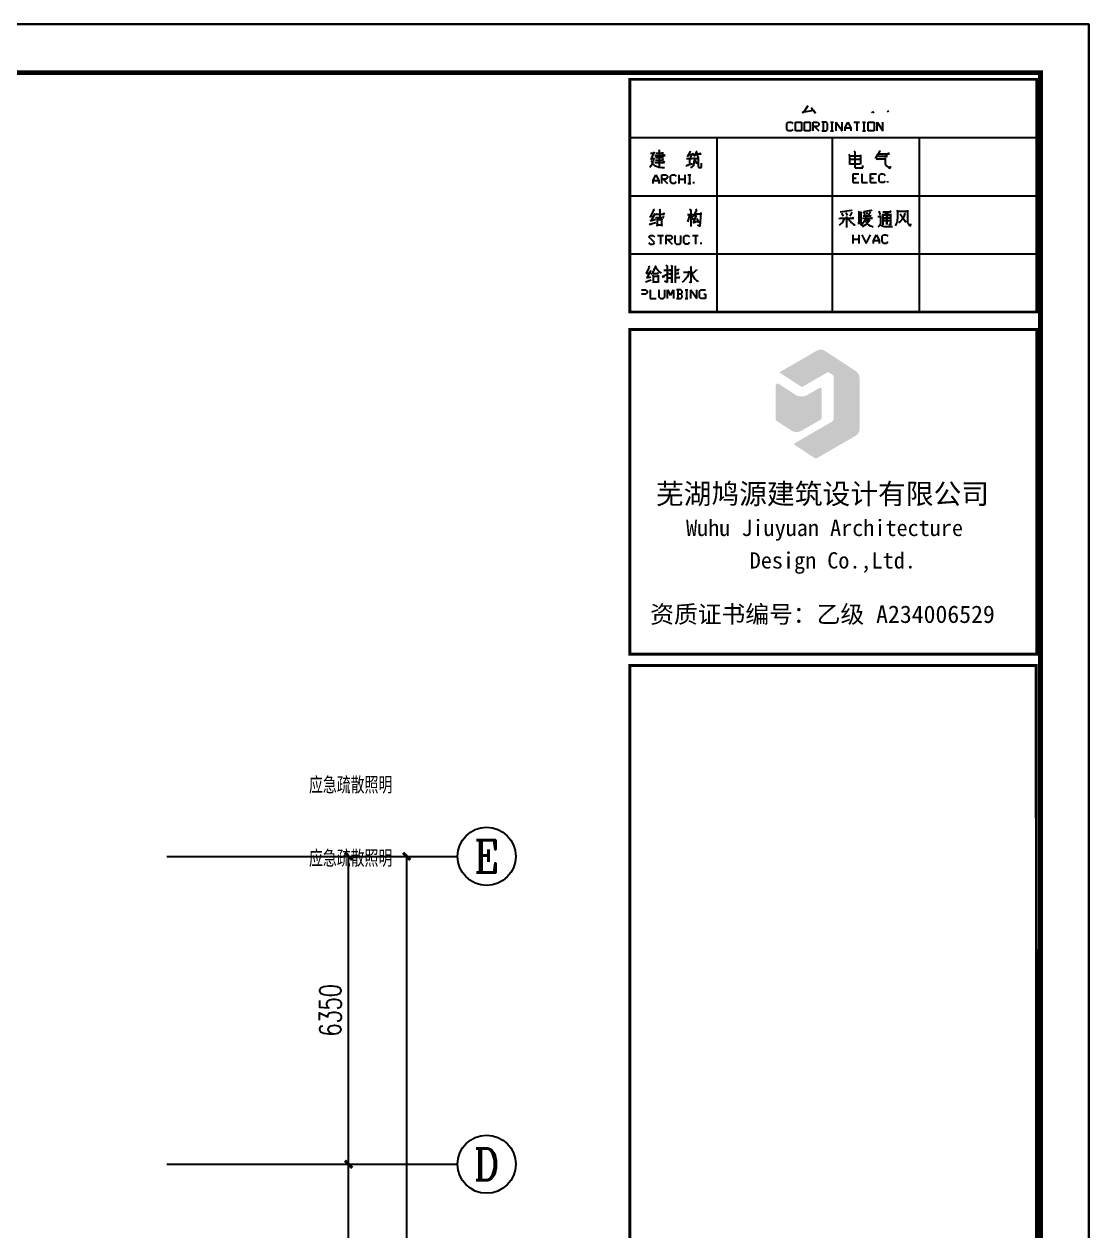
# Model space of a CAD drawing. Extents: x 12152 to 491505, y 111028 to 412681.
# Drawn here: x 214552 to 236526, y 206269 to 231162 of the extents above; entities that cross this region are included whole.
import ezdxf
from ezdxf.enums import TextEntityAlignment as Align

# ---------------------------------------------------------------- set-up
doc = ezdxf.new("R2010")
doc.units = 0
doc.header["$LTSCALE"] = 1000
doc.header["$MEASUREMENT"] = 0
doc.linetypes.add('DASHEDX2', pattern=[38.099999999999994, 25.4, -12.7])
for name, color, linetype in [('AXIS', 3, 'Continuous'), ('AXIS_TEXT', 7, 'Continuous'), ('M', 7, 'Continuous'), ('PUB_TITLE', 4, 'Continuous')]:
    doc.layers.add(name, color=color, linetype=linetype)
doc.layers.add('yichutu', color=7, linetype='Continuous', true_color=0xffffff, plot=False)
doc.styles.add('-宋体', font='', dxfattribs={"width": 0.75})
doc.styles.add('_TCH_AXIS', font='COMPLEX', dxfattribs={"bigfont": 'GBCBIG'})
doc.styles.add('_TCH_DIM_T3', font='SIMPLEX', dxfattribs={"width": 0.7058823529411765, "bigfont": 'GBCBIG'})
doc.styles.add('COMPLEX', font='COMPLEX')
doc.styles.add('STYLE4', font='', dxfattribs={"width": 0.8})
doc.styles.add('图签2', font='', dxfattribs={"height": 1000})
doc.styles.get('-宋体').set_extended_font_data('SimSun')
doc.styles.get('STYLE4').set_extended_font_data('SimSun')
doc.styles.get('图签2').set_extended_font_data('SimSun')
doc.dimstyles.new('_TCH_ARCH&&150', dxfattribs={"dimtxt": 446.25, "dimasz": 150, "dimexe": 375, "dimexo": 450, "dimgap": 150, "dimtad": 1, "dimdec": 0, "dimzin": 0, "dimdsep": 46, "dimtxsty": '_TCH_DIM_T3', "dimblk": 'ARCHTICK', "dimcen": 0.09, "dimclrt": 7, "dimazin": 2, "dimtfac": 1, "dimtdec": 0, "dimtix": 1, "dimtmove": 2, "dimatfit": 3, "dimfxl": 1, "dimtolj": 1, "dimtzin": 0, "dimarcsym": 0})

# ---------------------------------------------------------------- blocks, each defined once
blk = doc.blocks.new('_ArchTick')
at = {"color": 0, "linetype": 'ByBlock', "const_width": 0.4}
blk.add_lwpolyline([(-0.5, -0.5), (0.5, 0.5)], dxfattribs=at)
blk = doc.blocks.new('*D63')
at = {"layer": 'AXIS', "color": 0, "lineweight": -2, "transparency": 16777216}
for p, q in [((217947.1224512538, 207644.1504250779), (221622.1224512538, 207644.1504250779)), ((221247.1224512538, 201294.1504250779), (221247.1224512538, 207644.1504250779)), ((217947.1224512538, 201294.1504250779), (221622.1224512538, 201294.1504250779))]:
    blk.add_line(p, q, dxfattribs=at)
at = {"layer": 'Defpoints', "color": 0, "transparency": 16777216}
for p in [(217497.1224512538, 207644.1504250779), (221247.1224512538, 207644.1504250779), (217497.1224512538, 201294.1504250779)]:
    blk.add_point(p, dxfattribs=at)
at = {"layer": 'AXIS', "color": 0, "lineweight": -2, "transparency": 16777216, "xscale": 150, "yscale": 150, "zscale": 150}
for p, rotation in [((221247.1224512538, 207644.1504250779), 90), ((221247.1224512538, 201294.1504250779), 270)]:
    blk.add_blockref('_ArchTick', p, dxfattribs=dict(at, rotation=rotation))
at = {"layer": 'AXIS', "color": 7, "transparency": 16777216, "insert": (220873.9974512538, 204469.150425078), "char_height": 446.25, "attachment_point": 5, "rotation": 90, "style": '_TCH_DIM_T3'}
blk.add_mtext('\\A1;6350', dxfattribs=at)
blk = doc.blocks.new('*D64')
at = {"layer": 'AXIS', "color": 0, "lineweight": -2, "transparency": 16777216}
for p, q in [((217947.1224512538, 213994.1504250779), (221622.1224512538, 213994.1504250779)), ((221247.1224512538, 207644.1504250779), (221247.1224512538, 213994.1504250779)), ((217947.1224512538, 207644.1504250779), (221622.1224512538, 207644.1504250779))]:
    blk.add_line(p, q, dxfattribs=at)
at = {"layer": 'Defpoints', "color": 0, "transparency": 16777216}
for p in [(217497.1224512538, 213994.1504250779), (221247.1224512538, 213994.1504250779), (217497.1224512538, 207644.1504250779)]:
    blk.add_point(p, dxfattribs=at)
at = {"layer": 'AXIS', "color": 0, "lineweight": -2, "transparency": 16777216, "xscale": 150, "yscale": 150, "zscale": 150}
for p, rotation in [((221247.1224512538, 213994.1504250779), 90), ((221247.1224512538, 207644.1504250779), 270)]:
    blk.add_blockref('_ArchTick', p, dxfattribs=dict(at, rotation=rotation))
at = {"layer": 'AXIS', "color": 7, "transparency": 16777216, "insert": (220873.9974512538, 210819.150425078), "char_height": 446.25, "attachment_point": 5, "rotation": 90, "style": '_TCH_DIM_T3'}
blk.add_mtext('\\A1;6350', dxfattribs=at)
blk = doc.blocks.new('*D65')
at = {"layer": 'AXIS', "color": 0, "lineweight": -2, "transparency": 16777216}
for p, q in [((217947.1224512538, 213994.1504250779), (222822.1224512538, 213994.1504250779)), ((222447.1224512538, 188594.1504250779), (222447.1224512538, 213994.1504250779)), ((217947.1224512538, 188594.1504250779), (222822.1224512538, 188594.1504250779))]:
    blk.add_line(p, q, dxfattribs=at)
at = {"layer": 'Defpoints', "color": 0, "transparency": 16777216}
for p in [(217497.1224512538, 213994.1504250779), (222447.1224512538, 213994.1504250779), (217497.1224512538, 188594.1504250779)]:
    blk.add_point(p, dxfattribs=at)
at = {"layer": 'AXIS', "color": 0, "lineweight": -2, "transparency": 16777216, "xscale": 150, "yscale": 150, "zscale": 150}
for p, rotation in [((222447.1224512538, 213994.1504250779), 90), ((222447.1224512538, 188594.1504250779), 270)]:
    blk.add_blockref('_ArchTick', p, dxfattribs=dict(at, rotation=rotation))
at = {"layer": 'AXIS', "color": 7, "transparency": 16777216, "insert": (222073.9974512538, 201294.150425078), "char_height": 446.25, "attachment_point": 5, "rotation": 90, "style": '_TCH_DIM_T3'}
blk.add_mtext('\\A1;25400', dxfattribs=at)
blk = doc.blocks.new('_AXISO')
blk.add_circle((0, 0), 0.5)
at = {"layer": 'AXIS_TEXT', "style": 'COMPLEX', "width": 1.041666666666667}
blk.add_attdef('A', text='', height=0.56, dxfattribs=at).set_placement((-0.25, -0.28), (0.25, -0.28), align=Align.FIT)
blk = doc.blocks.new('yct-1051-594-105100-59400-100-1002.0')
at = {"layer": 'yichutu', "color": 7, "true_color": 0xffffff}
blk.add_lwpolyline([(0, 0), (0, 59400), (105100, 59400), (105100, 0)], close=True, dxfattribs=at)

msp = doc.modelspace()

# ---------------------------------------------------------------- hatches: boundary and pattern name
at = {"layer": 'PUB_TITLE'}
h = msp.add_hatch(color=256, dxfattribs=at)
edge = h.paths.add_edge_path()
edge.add_ellipse((231629.8154428145, 223865.7490558875), major_axis=(-115.3423428695285, 115.3423428695284), ratio=0.9999999999999654, start_angle=225.0000000001424, end_angle=281.7428642561471)
edge.add_line((231719.2693132826, 224002.1518313866), (231081.4593418401, 224420.431959753))
edge.add_ellipse((230992.005471372, 224284.0291842545), major_axis=(-115.3423428693103, 115.3423428693102), ratio=0.9999999999999976, start_angle=-78.25713574382821, end_angle=-14.99999997287442)
edge.add_line((230910.4461185253, 224425.2941270608), (230137.7979407847, 223979.2054941427))
edge.add_line((230137.7979407847, 223979.2054941423), (230602.9302174604, 223674.1685754589))
edge.add_line((230602.9302174604, 223674.1685754593), (231124.4704570931, 223975.2799728748))
edge.add_ellipse((231144.8602953049, 223939.9637371734), major_axis=(28.83558571713035, 28.83558571713032), ratio=0.9999999999999747, start_angle=371.7428642561522, end_angle=435.0000000271238, ccw=False)
edge.add_line((231167.2237629219, 223974.0644310479), (231244.1344147156, 223923.625901165))
edge.add_ellipse((231221.7709470997, 223889.5252072902), major_axis=(28.835585717803, 28.83558571780298), ratio=0.9999999999997465, start_angle=314.99999999992565, end_angle=371.74286425592777, ccw=False)
edge.add_line((231262.550623523, 223889.5252072896), (231262.550623523, 223031.5032249545))
edge.add_ellipse((231180.9912706763, 223031.5032249553), major_axis=(-57.67117143471686, 57.67117143471678), ratio=0.9999999999999459, start_angle=165.0000000265585, end_angle=224.999999999599, ccw=False)
edge.add_line((231221.7709470997, 222960.8707535515), (230460.1966667042, 222521.175638239))
edge.add_ellipse((230472.4305696274, 222499.9858968185), major_axis=(-17.30135143025859, 17.30135143025857), ratio=0.9999999999999009, start_angle=-14.99999997343389, end_angle=101.742864255415)
edge.add_line((230459.0124890596, 222479.5254804937), (230878.3225605174, 222204.5390764442))
edge.add_ellipse((230891.7406410852, 222224.9994927685), major_axis=(17.30135143029016, 17.30135143029016), ratio=0.9999999999999938, start_angle=191.7428642543983, end_angle=255.000000025383)
edge.add_line((230903.9745440118, 222203.8097513473), (231711.374795659, 222669.962503469))
edge.add_ellipse((231629.8154428145, 222811.2274462758), major_axis=(115.3423428696866, 115.3423428696865), ratio=0.9999999999999477, start_angle=255.0000000270828, end_angle=315.0000000001423)
edge.add_line((231792.9341485069, 222811.2274462763), (231792.9341485069, 223865.749055888))
h = msp.add_hatch(color=256, dxfattribs=at)
edge = h.paths.add_edge_path()
edge.add_ellipse((230095.8129761392, 223009.3565945072), major_axis=(23.7729073648138, 23.77290736481379), ratio=0.9999999999998969, start_angle=135.0000000030776, end_angle=191.742864259058)
edge.add_line((230077.3758738321, 222981.242976684), (230383.7717912626, 222780.3064447817))
edge.add_ellipse((230494.3944051198, 222948.9881517191), major_axis=(-142.6374441892834, 142.6374441892834), ratio=0.9999999999999805, start_angle=101.7428642559012, end_angle=165.0000000269085)
edge.add_line((230595.2543092124, 222774.293673575), (230992.1139580497, 223003.4206984112))
edge.add_ellipse((230975.3039740321, 223032.5364447684), major_axis=(-23.77290736481928, 23.77290736481928), ratio=0.999999999999942, start_angle=165.0000000269174, end_angle=224.9999999999087)
edge.add_line((231008.9239420629, 223032.5364447684), (231008.9239420629, 223638.9634580715))
edge.add_ellipse((230984.4561362098, 223638.9634580718), major_axis=(17.30135143035913, 17.30135143035911), ratio=0.9999999999999472, start_angle=314.9999999999985, end_angle=435.0000000256456)
edge.add_line((230972.2222332832, 223660.1531994931), (230718.7342399408, 223513.8018384611))
edge.add_ellipse((230596.3952106751, 223725.6992526712), major_axis=(-173.0135143039726, 173.0135143039726), ratio=0.999999999999995, start_angle=101.74286425591981, end_angle=165.0000000268788, ccw=False)
edge.add_line((230462.214404972, 223521.0950894238), (230125.3361357582, 223742.0221554762))
edge.add_ellipse((230102.9726681401, 223707.9214616012), major_axis=(28.83558571759571, 28.83558571759569), ratio=0.9999999999999017, start_angle=11.7428642554654, end_angle=134.9486282428271)
edge.add_line((230062.1930081095, 223707.9580249112), (230062.1930081095, 223009.3565945057))

# ---------------------------------------------------------------- linework, layer by layer
at = {"layer": 'AXIS', "color": 0}
for p, q in [((217497.1224512538, 213994.1504250779), (223497.1224512538, 213994.1504250779)), ((217497.1224512538, 207644.1504250779), (223497.1224512538, 207644.1504250779))]:
    msp.add_line(p, q, dxfattribs=at)
at = {"layer": 'PUB_TITLE'}
for p, q in [((230842.7666029306, 229381.5719826827), (230607.5666027149, 229338.3719826901)), ((230607.5666027149, 229338.3719826901), (230641.1666027457, 229343.1719826894)), ((230641.1666027457, 229343.1719826894), (230732.3666028293, 229482.3719826649)), ((230794.7666028865, 229443.9719826718), (230885.9666029701, 229328.7719826918)), ((230885.9666029701, 229328.7719826918), (230842.7666029306, 229381.5719826827)), ((232061.9666040483, 229333.5719826912), (232047.566604035, 229352.7719826876)), ((232090.7666040747, 229352.7719826876), (232061.9666040483, 229333.5719826912)), ((232388.3666043475, 229376.7719826839), (232364.3666043255, 229347.9719826888)), ((230294.047842393, 229110.1131220743), (230324.0478424227, 229140.1131220689)), ((230294.047842393, 228990.113122095), (230294.047842393, 229110.1131220743)), ((230324.0478424227, 229140.1131220689), (230384.0478424766, 229140.1131220689)), ((230384.0478424766, 229140.1131220689), (230414.047842503, 229110.1131220743)), ((230474.0478425591, 229140.1131220689), (230594.0478426691, 229140.1131220689)), ((230474.0478425591, 228960.1131221006), (230474.0478425591, 229140.1131220689)), ((230594.0478426691, 229140.1131220689), (230594.0478426691, 228960.1131221006)), ((230654.047842723, 229140.1131220689), (230774.047842833, 229140.1131220689)), ((230654.047842723, 228960.1131221006), (230654.047842723, 229140.1131220689)), ((230774.047842833, 229140.1131220689), (230774.047842833, 228960.1131221006)), ((230834.0478428892, 229140.1131220689), (230924.0478429728, 229140.1131220689)), ((230834.0478428892, 228960.1131221006), (230834.0478428892, 229140.1131220689)), ((230924.0478429728, 229050.1131220848), (230834.0478428892, 229050.1131220848)), ((230864.0478429166, 229050.1131220848), (230954.0478429992, 228960.1131221006)), ((230924.0478429728, 229140.1131220689), (230954.0478429992, 229110.1131220743)), ((230954.0478429992, 229080.1131220792), (230924.0478429728, 229050.1131220848)), ((230954.0478429992, 229110.1131220743), (230954.0478429992, 229080.1131220792)), ((231104.0478431367, 229140.1131220689), (231014.0478430531, 229140.1131220689)), ((231044.0478430828, 229140.1131220689), (231044.0478430828, 228960.1131221006)), ((231134.0478431631, 229110.1131220743), (231104.0478431367, 229140.1131220689)), ((231134.0478431631, 228990.113122095), (231134.0478431631, 229110.1131220743)), ((231194.0478432192, 229140.1131220689), (231254.0478432731, 229140.1131220689)), ((231224.0478432467, 229140.1131220689), (231224.0478432467, 228960.1131221006)), ((231314.0478433292, 229140.1131220689), (231434.0478434392, 228960.1131221006)), ((231314.0478433292, 228960.1131221006), (231314.0478433292, 229140.1131220689)), ((231434.0478434392, 228960.1131221006), (231434.0478434392, 229140.1131220689)), ((231494.0478434931, 229020.1131220901), (231554.0478435492, 229140.1131220689)), ((231494.0478434931, 229020.1131220901), (231614.0478436031, 229020.1131220901)), ((231494.0478434931, 228960.1131221006), (231494.0478434931, 229020.1131220901)), ((231554.0478435492, 229140.1131220689), (231614.0478436031, 229020.1131220901)), ((231614.0478436031, 229020.1131220901), (231614.0478436031, 228960.1131221006)), ((231674.0478436592, 229140.1131220689), (231794.0478437693, 229140.1131220689)), ((231734.0478437131, 229140.1131220689), (231734.0478437131, 228960.1131221006)), ((231854.0478438232, 229140.1131220689), (231914.0478438793, 229140.1131220689)), ((231884.0478438529, 229140.1131220689), (231884.0478438529, 228960.1131221006)), ((231974.0478439332, 229140.1131220689), (232094.0478440432, 229140.1131220689)), ((231974.0478439332, 228960.1131221006), (231974.0478439332, 229140.1131220689)), ((232094.0478440432, 229140.1131220689), (232094.0478440432, 228960.1131221006)), ((232154.0478440993, 229140.1131220689), (232274.0478442093, 228960.1131221006)), ((232154.0478440993, 228960.1131221006), (232154.0478440993, 229140.1131220689)), ((232274.0478442093, 228960.1131221006), (232274.0478442093, 229140.1131220689)), ((227053.824131255, 228823.4427705567), (235453.8241389559, 228823.4427705567)), ((228851.0615439814, 228823.4427705567), (228851.0615439814, 225256.8460777289)), ((230324.0478424227, 228960.1131221006), (230294.047842393, 228990.113122095)), ((230384.0478424766, 228960.1131221006), (230324.0478424227, 228960.1131221006)), ((230414.047842503, 228990.113122095), (230384.0478424766, 228960.1131221006)), ((230594.0478426691, 228960.1131221006), (230474.0478425591, 228960.1131221006)), ((230774.047842833, 228960.1131221006), (230654.047842723, 228960.1131221006)), ((231014.0478430531, 228960.1131221006), (231104.0478431367, 228960.1131221006)), ((231104.0478431367, 228960.1131221006), (231134.0478431631, 228990.113122095)), ((231194.0478432192, 228960.1131221006), (231254.0478432731, 228960.1131221006)), ((231231.1512406581, 228823.4427705567), (231231.1512406581, 225256.8460777289)), ((231854.0478438232, 228960.1131221006), (231914.0478438793, 228960.1131221006)), ((232094.0478440432, 228960.1131221006), (231974.0478439332, 228960.1131221006)), ((233027.0364843379, 228823.4427705567), (233027.0364843379, 225256.8460777289)), ((227557.8144597507, 228526.2596714653), (227484.8544596838, 228372.6596714921)), ((227646.1344598316, 228564.6596714591), (227673.0144598563, 228545.4596714628)), ((227657.6544598422, 228553.1396714608), (227657.6544598422, 228219.0596715194)), ((227673.0144598563, 228545.4596714628), (227657.6544598422, 228553.1396714608)), ((227726.7744599056, 228522.4196714667), (227726.7744599056, 228388.0196714905)), ((227726.7744599056, 228499.3796714708), (227726.7744599056, 228522.4196714667)), ((228298.9344604301, 228533.9396714639), (228237.4944603738, 228426.4196714828)), ((228283.574460416, 228541.6196714626), (228302.7744604336, 228522.4196714656)), ((228302.7744604336, 228522.4196714656), (228298.9344604301, 228533.9396714639)), ((228433.3344605499, 228530.0996714649), (228371.8944604936, 228430.2596714824)), ((228417.9744605359, 228549.2996714618), (228437.1744605534, 228526.2596714653)), ((228437.1744605534, 228526.2596714653), (228433.3344605499, 228530.0996714649)), ((231678.3947425841, 228540.5074512537), (231693.7547425982, 228528.9874512554)), ((231693.7547425982, 228528.9874512554), (231693.7547425982, 228210.2674513113)), ((232205.9865540933, 228532.8274512551), (232121.5065540159, 228390.7474512801)), ((232198.3065540863, 228555.8674512516), (232209.8265540968, 228525.147451257)), ((232209.8265540968, 228525.147451257), (232205.9865540933, 228532.8274512551)), ((227481.0144596802, 228503.2196714693), (227538.6144597331, 228503.2196714693)), ((227484.8544596838, 228372.6596714921), (227500.2144596978, 228388.0196714894)), ((227488.6944596873, 228349.6196714961), (227504.0544597014, 228326.5796715001)), ((227511.7344597084, 228280.4996715082), (227496.3744596943, 228249.779671513)), ((227500.2144596978, 228388.0196714894), (227546.2944597401, 228388.0196714894)), ((227504.0544597014, 228326.5796715001), (227511.7344597084, 228299.6996715046)), ((227523.254459719, 228311.2196715028), (227511.7344597084, 228280.4996715082)), ((227511.7344597084, 228299.6996715046), (227530.934459726, 228272.8196715094)), ((227534.7744597296, 228338.0996714978), (227523.254459719, 228311.2196715028)), ((227530.934459726, 228272.8196715094), (227561.6544597542, 228245.939671514)), ((227542.4544597366, 228364.9796714928), (227534.7744597296, 228338.0996714978)), ((227546.2944597401, 228407.2196714858), (227542.4544597366, 228364.9796714928)), ((227546.2944597401, 228388.0196714894), (227546.2944597401, 228407.2196714858)), ((227565.4944597577, 228449.4596714798), (227780.5344599548, 228449.4596714798)), ((227565.4944597577, 228307.3796715044), (227769.0144599443, 228307.3796715044)), ((227580.8544597718, 228353.4596714968), (227738.2944599172, 228353.4596714968)), ((227726.7744599056, 228407.2196714869), (227584.6944597753, 228407.2196714869)), ((227588.5344597788, 228499.3796714708), (227726.7744599056, 228499.3796714708)), ((227734.4544599126, 228368.8196714936), (227722.9344599021, 228357.2996714959)), ((227726.7744599056, 228388.0196714905), (227726.7744599056, 228407.2196714869)), ((227742.1344599196, 228357.2996714959), (227734.4544599126, 228372.6596714926)), ((227738.2944599172, 228372.6596714932), (227734.4544599126, 228368.8196714936)), ((227757.4944599337, 228326.5796715007), (227734.4544599126, 228307.3796715044)), ((227738.2944599172, 228353.4596714968), (227738.2944599172, 228372.6596714932)), ((227765.1744599408, 228464.8196714771), (227753.6544599302, 228449.4596714798)), ((227769.0144599443, 228307.3796715044), (227757.4944599337, 228326.5796715007)), ((227780.5344599548, 228449.4596714798), (227765.1744599408, 228464.8196714771)), ((228218.2944603528, 228245.9396715144), (228345.014460469, 228288.1796715074)), ((228222.1344603563, 228391.859671489), (228348.8544604725, 228391.859671489)), ((228272.0544604054, 228476.3396714743), (228375.7344605005, 228476.3396714743)), ((228287.4144604162, 228391.859671489), (228287.4144604162, 228265.1396715109)), ((228348.8544604725, 228391.859671489), (228287.4144604162, 228391.859671489)), ((228291.2544604231, 228468.6596714751), (228318.1344604477, 228426.4196714828)), ((228318.1344604477, 228437.9396714804), (228314.2944604442, 228422.5796714836)), ((228318.1344604477, 228426.4196714828), (228318.1344604477, 228437.9396714804)), ((228352.6944604794, 228491.699671471), (228341.1744604688, 228476.3396714743)), ((228375.7344605005, 228476.3396714743), (228352.6944604794, 228491.699671471)), ((228375.7344604972, 228284.3396715083), (228356.5344604796, 228238.2596715164)), ((228368.0544604901, 228411.0596714859), (228379.5744605007, 228388.01967149)), ((228379.5744605007, 228388.01967149), (228375.7344604972, 228284.3396715083)), ((228387.2544605077, 228391.8596714896), (228460.2144605746, 228391.8596714896)), ((228391.0944605112, 228353.4596714963), (228437.1744605534, 228288.1796715074)), ((228406.4544605253, 228484.0196714724), (228525.4944606344, 228484.0196714724)), ((228429.4944605464, 228480.1796714733), (228456.3744605711, 228430.2596714824)), ((228444.8544605605, 228299.6996715056), (228429.4944605464, 228307.3796715044)), ((228437.1744605534, 228288.1796715074), (228444.8544605605, 228299.6996715056)), ((228464.0544605781, 228441.7796714805), (228452.5344605676, 228418.739671484)), ((228456.3744605711, 228430.2596714824), (228464.0544605781, 228441.7796714805)), ((228460.2144605746, 228418.7396714846), (228460.2144605746, 228238.2596715164)), ((228460.2144605746, 228391.8596714896), (228460.2144605746, 228418.7396714846)), ((228502.4544606133, 228503.2196714693), (228487.0944605992, 228487.859671472)), ((228525.4944606344, 228484.0196714724), (228502.4544606133, 228503.2196714693)), ((228529.3344606379, 228203.6996715217), (228529.3344606379, 228292.0196715064)), ((231574.714742489, 228479.0674512651), (231586.2347424996, 228459.8674512681)), ((231586.2347424996, 228459.8674512681), (231586.2347424996, 228264.027451302)), ((231590.0747425031, 228444.5074512701), (231808.9547427038, 228444.5074512701)), ((231590.0747425031, 228379.2274512819), (231808.9547427038, 228379.2274512819)), ((231593.9147425066, 228283.227451299), (231808.9547427038, 228283.227451299)), ((231812.7947427073, 228467.5474512667), (231812.7947427073, 228271.7074513006)), ((232121.5065540159, 228390.7474512801), (232175.266554064, 228486.7474512631)), ((232144.546554037, 228383.0674512809), (232321.1865541989, 228383.0674512809)), ((232163.7465540546, 228363.8674512845), (232144.546554037, 228383.0674512809)), ((232175.2665540652, 228383.0674512809), (232163.7465540546, 228363.8674512845)), ((232175.266554064, 228486.7474512631), (232409.5065542799, 228486.7474512631)), ((232182.9465540722, 228436.8274512721), (232371.1065542447, 228436.8274512721)), ((232321.1865541989, 228406.1074512774), (232321.1865541989, 228360.0274512855)), ((232321.1865541989, 228383.0674512809), (232321.1865541989, 228406.1074512774)), ((232321.1865541989, 228360.0274512855), (232321.1865541989, 228325.4674512917)), ((232321.1865541989, 228325.4674512917), (232325.0265542024, 228283.227451299)), ((232325.0265542024, 228283.227451299), (232348.0665542235, 228240.987451306)), ((232351.9065542271, 228452.1874512689), (232336.546554213, 228432.9874512724)), ((232371.1065542447, 228436.8274512721), (232351.9065542271, 228452.1874512689)), ((232390.3065542623, 228505.9474512601), (232374.9465542482, 228482.907451264)), ((232409.5065542799, 228486.7474512631), (232390.3065542623, 228505.9474512601)), ((227496.3744596943, 228249.779671513), (227465.6544596662, 228203.6996715217)), ((227530.9640367365, 227936.4469778436), (227590.9640367926, 228056.4469778229)), ((227561.6544597542, 228245.939671514), (227600.0544597894, 228230.5796715171)), ((227590.9640367926, 228056.4469778229), (227650.9640368465, 227936.4469778436)), ((227600.0544597894, 228230.5796715171), (227653.8144598387, 228215.2196715198)), ((227653.8144598387, 228215.2196715198), (227711.4144598915, 228207.5396715218)), ((227710.9640369026, 228056.4469778229), (227800.9640369829, 228056.4469778229)), ((227710.9640369026, 227876.4469778541), (227710.9640369026, 228056.4469778229)), ((227711.4144598915, 228207.5396715218), (227769.0144599443, 228207.5396715218)), ((227800.9640369829, 228056.4469778229), (227830.9640370127, 228026.4469778278)), ((227830.9640370127, 228026.4469778278), (227830.9640370127, 227996.4469778333)), ((227890.9640370666, 228026.4469778278), (227920.9640370929, 228056.4469778229)), ((227890.9640370666, 227906.4469778485), (227890.9640370666, 228026.4469778278)), ((227920.9640370929, 228056.4469778229), (227980.964037149, 228056.4469778229)), ((227980.964037149, 228056.4469778229), (228010.9640371766, 228026.4469778278)), ((228070.9640372327, 227876.4469778541), (228070.9640372327, 228056.4469778229)), ((228190.9640373427, 228056.4469778229), (228190.9640373427, 227876.4469778541)), ((228237.4944603704, 228234.4196715167), (228218.2944603528, 228245.9396715144)), ((228245.1744603774, 228249.7796715136), (228237.4944603704, 228234.4196715167)), ((228250.9640373966, 228056.4469778229), (228310.9640374527, 228056.4469778229)), ((228280.964037423, 228056.4469778229), (228280.964037423, 227876.4469778541)), ((228356.5344604796, 228238.2596715164), (228302.7744604303, 228199.8596715231)), ((228460.2144605746, 228238.2596715164), (228471.7344605852, 228215.2196715198)), ((228471.7344605852, 228215.2196715198), (228483.2544605957, 228207.5396715218)), ((228483.2544605957, 228207.5396715218), (228498.6144606098, 228203.6996715217)), ((228498.6144606098, 228203.6996715217), (228529.3344606379, 228203.6996715217)), ((231660.2927789619, 228072.8743678167), (231780.2927790719, 228072.8743678167)), ((231660.2927789619, 227892.8743678479), (231660.2927789619, 228072.8743678167)), ((231693.7547425982, 228210.2674513113), (231701.4347426052, 228198.7474513131)), ((231701.4347426052, 228198.7474513131), (231728.3147426299, 228194.9074513135)), ((231728.3147426299, 228194.9074513135), (231862.7147427531, 228194.9074513135)), ((231840.2927791257, 228072.8743678167), (231840.2927791257, 227892.8743678479)), ((231862.7147427531, 228194.9074513135), (231862.7147427531, 228244.8274513051)), ((232020.2927792919, 228072.8743678167), (232140.2927794019, 228072.8743678167)), ((232020.2927792919, 227892.8743678479), (232020.2927792919, 228072.8743678167)), ((232200.2927794558, 228042.8743678223), (232230.2927794822, 228072.8743678167)), ((232200.2927794558, 227922.874367843), (232200.2927794558, 228042.8743678223)), ((232230.2927794822, 228072.8743678167), (232290.2927795383, 228072.8743678167)), ((232290.2927795383, 228072.8743678167), (232320.2927795658, 228042.8743678223)), ((232348.0665542235, 228240.987451306), (232390.3065542623, 228206.4274513123)), ((232390.3065542623, 228206.4274513123), (232432.546554301, 228191.067451315)), ((232432.546554301, 228191.067451315), (232432.546554301, 228233.3074513079)), ((227530.9640367365, 227936.4469778436), (227650.9640368465, 227936.4469778436)), ((227530.9640367365, 227876.4469778541), (227530.9640367365, 227936.4469778436)), ((227650.9640368465, 227936.4469778436), (227650.9640368465, 227876.4469778541)), ((227800.9640369829, 227966.4469778388), (227710.9640369026, 227966.4469778388)), ((227740.964036929, 227966.4469778388), (227830.9640370127, 227876.4469778541)), ((227830.9640370127, 227996.4469778333), (227800.9640369829, 227966.4469778388)), ((227920.9640370929, 227876.4469778541), (227890.9640370666, 227906.4469778485)), ((227980.964037149, 227876.4469778541), (227920.9640370929, 227876.4469778541)), ((228010.9640371766, 227906.4469778485), (227980.964037149, 227876.4469778541)), ((228070.9640372327, 227966.4469778388), (228190.9640373427, 227966.4469778388)), ((228250.9640373966, 227876.4469778541), (228310.9640374527, 227876.4469778541)), ((228370.9640375066, 227876.4469778541), (228370.9640375066, 227906.4469778485)), ((231660.2927789619, 227982.8743678321), (231720.2927790157, 227982.8743678321)), ((231660.2927789619, 227892.8743678479), (231780.2927790719, 227892.8743678479)), ((231840.2927791257, 227892.8743678479), (231960.2927792358, 227892.8743678479)), ((232020.2927792919, 227982.8743678321), (232080.2927793458, 227982.8743678321)), ((232020.2927792919, 227892.8743678479), (232140.2927794019, 227892.8743678479)), ((232230.2927794822, 227892.8743678479), (232200.2927794558, 227922.874367843)), ((232290.2927795383, 227892.8743678479), (232230.2927794822, 227892.8743678479)), ((232320.2927795658, 227922.874367843), (232290.2927795383, 227892.8743678479)), ((232380.292779622, 227892.8743678479), (232380.292779622, 227922.874367843)), ((227053.824131255, 227623.4427707663), (235453.8241389559, 227623.4427707663)), ((227546.2944597401, 227328.9272715601), (227481.0144596802, 227198.3672715834)), ((227538.6144597331, 227351.9672715566), (227546.2944597401, 227328.9272715601)), ((227653.8144598387, 227340.4472715589), (227676.8544598598, 227328.9272715606)), ((227669.1744598527, 227336.6072715593), (227669.1744598527, 227179.1672715865)), ((227676.8544598598, 227328.9272715606), (227669.1744598527, 227336.6072715593)), ((228287.4144604196, 227348.127271557), (228314.2944604442, 227332.7672715597)), ((228314.2944604442, 227332.7672715597), (228314.2944604442, 226991.0072716196)), ((228429.4944605498, 227332.7672715603), (228360.3744604864, 227186.8472715857)), ((228414.1344605357, 227351.9672715566), (228429.4944605498, 227332.7672715603)), ((231630.5040007508, 227319.1237579839), (231392.4240005325, 227284.5637579903)), ((231507.6240006381, 227276.883757991), (231538.3440006663, 227211.6037580027)), ((231634.3440007543, 227280.7237579906), (231592.1040007155, 227203.923758004)), ((231626.6640007472, 227334.4837579807), (231630.5040007508, 227319.1237579839)), ((231764.904000874, 227303.7637579861), (231780.264000888, 227288.4037579888)), ((231780.264000888, 227288.4037579888), (231780.264000888, 227034.963758033)), ((231826.3440009303, 227276.8837579916), (231780.264000888, 227276.8837579916)), ((231826.3440009303, 227292.2437579889), (231826.3440009303, 227276.8837579916)), ((231826.3440009303, 227038.8037580326), (231826.3440009303, 227292.2437579889)), ((232033.7040011204, 227319.1237579839), (231872.4240009725, 227292.2437579889)), ((231872.4240009725, 227292.2437579889), (231899.3040009972, 227226.9637580001)), ((231933.8640010289, 227284.5637579903), (231949.224001043, 227234.6437579987)), ((232022.1840011099, 227284.5637579903), (231976.1040010676, 227223.1237580004)), ((232026.0240011134, 227330.6437579816), (232041.3840011274, 227307.6037579858)), ((232041.3840011274, 227307.6037579858), (232033.7040011204, 227319.1237579839)), ((232191.1440012647, 227303.7637579861), (232218.0240012894, 227230.8037579991)), ((232275.6240013422, 227292.2437579889), (232433.0640014865, 227292.2437579889)), ((232317.8640013809, 227276.883757991), (232379.3040014372, 227234.6437579981)), ((232352.4240014126, 227250.003757996), (232317.8640013809, 227276.883757991)), ((232448.4240015006, 227307.6037579858), (232352.4240014126, 227250.003757996)), ((232433.0640014865, 227292.2437579889), (232448.4240015006, 227307.6037579858)), ((232559.7840016027, 227326.8037579827), (232578.9840016203, 227303.7637579861)), ((232578.9840016203, 227303.7637579861), (232578.9840016203, 227154.0037580124)), ((232582.8240016238, 227307.6037579851), (232778.6640018033, 227307.6037579851)), ((232782.5040018069, 227326.8037579815), (232782.5040018069, 227107.92375802)), ((227457.9744596591, 227033.2472716125), (227588.5344597788, 227067.8072716062)), ((227473.3344596732, 227021.7272716142), (227457.9744596591, 227033.2472716125)), ((227465.6544596662, 227190.6872715848), (227546.2944597412, 227209.8872715811)), ((227481.0144596802, 227198.3672715834), (227465.6544596662, 227190.6872715848)), ((227473.3344596743, 227106.2072715996), (227577.0144597694, 227133.0872715946)), ((227492.5344596919, 227113.8872715982), (227473.3344596743, 227106.2072715996)), ((227496.3744596943, 227044.7672716103), (227473.3344596732, 227021.7272716142)), ((227577.0144597694, 227255.967271573), (227492.5344596919, 227113.8872715982)), ((227546.2944597412, 227209.8872715811), (227577.0144597694, 227255.967271573)), ((227569.3344597623, 227144.6072715928), (227565.4944597588, 227129.2472715955)), ((227577.0144597694, 227133.0872715946), (227569.3344597623, 227144.6072715928)), ((227592.3744597823, 227244.4472715753), (227769.0144599443, 227244.4472715753)), ((227603.8944597929, 227232.9272715772), (227592.3744597823, 227244.4472715753)), ((227592.3744597823, 227175.3272715874), (227757.4944599348, 227175.3272715874)), ((227600.0544597894, 227156.1272715911), (227592.3744597823, 227175.3272715874)), ((227615.4144598035, 227167.6472715888), (227600.0544597894, 227156.1272715911)), ((227615.4144598035, 227244.4472715753), (227603.8944597929, 227232.9272715772)), ((227603.894459794, 227148.4472715919), (227619.254459807, 227133.0872715946)), ((227619.254459807, 227133.0872715946), (227619.254459807, 226994.8472716187)), ((227715.254459895, 227125.4072715959), (227619.254459807, 227125.4072715959)), ((227715.254459895, 227140.7672715932), (227715.254459895, 227125.4072715959)), ((227715.254459895, 226994.8472716187), (227715.254459895, 227140.7672715932)), ((227738.2944599172, 227194.5272715844), (227734.4544599126, 227179.1672715871)), ((227757.4944599348, 227175.3272715874), (227738.2944599172, 227194.5272715844)), ((227757.4944599337, 227267.4872715719), (227745.9744599232, 227248.287271575)), ((227769.0144599443, 227244.4472715753), (227757.4944599337, 227267.4872715719)), ((228241.3344603773, 227236.7672715761), (228356.5344604829, 227236.7672715761)), ((228291.2544604231, 227232.9272715772), (228245.1744603808, 227083.1672716042)), ((228314.2944604442, 227209.8872715817), (228356.5344604829, 227133.0872715951)), ((228421.8144605428, 227213.7272715819), (228360.3744604864, 227063.9672716083)), ((228360.3744604864, 227063.9672716083), (228456.3744605744, 227106.2072716012)), ((228398.7744605216, 227248.287271575), (228513.9744606272, 227248.287271575)), ((228406.4544605287, 227229.0872715792), (228421.8144605428, 227213.7272715819)), ((228437.1744605568, 227156.1272715927), (228471.7344605885, 227063.9672716089)), ((228479.4144605956, 227075.4872716072), (228460.2144605779, 227102.3672716022)), ((228471.7344605885, 227063.9672716089), (228479.4144605956, 227075.4872716072)), ((228517.8144606308, 227275.16727157), (228498.6144606132, 226991.0072716202)), ((231400.1040005429, 227034.9637580336), (231373.2240005182, 227011.9237580375)), ((231377.0640005184, 227157.8437580116), (231676.584000793, 227157.8437580116)), ((231388.584000529, 227142.4837580147), (231377.0640005184, 227157.8437580116)), ((231415.4640005536, 227050.3237580309), (231400.1040005429, 227034.9637580336)), ((231434.6640005712, 227065.6837580282), (231415.4640005536, 227050.3237580309)), ((231423.1440005606, 227265.3637579933), (231453.8640005888, 227203.923758004)), ((231450.0240005853, 227088.7237580242), (231434.6640005712, 227065.6837580282)), ((231457.7040005923, 227107.9237580205), (231450.0240005853, 227088.7237580242)), ((231469.2240006029, 227127.1237580174), (231457.7040005923, 227107.9237580205)), ((231476.9040006099, 227142.4837580147), (231469.2240006029, 227127.1237580174)), ((231526.8240006557, 227192.4037580052), (231526.8240006557, 226965.8437580451)), ((231561.3840006874, 227150.1637580135), (231569.0640006944, 227130.9637580171)), ((231569.0640006944, 227130.9637580171), (231588.264000712, 227107.9237580205)), ((231588.264000712, 227107.9237580205), (231603.6240007261, 227092.5637580238)), ((231603.6240007261, 227092.5637580238), (231622.8240007437, 227073.3637580269)), ((231622.8240007437, 227073.3637580269), (231642.0240007613, 227054.1637580305)), ((231642.0240007613, 227054.1637580305), (231657.3840007754, 227042.6437580322)), ((231661.2240007789, 227173.2037580083), (231649.7040007684, 227154.003758012)), ((231657.3840007754, 227042.6437580322), (231684.2640008, 227023.4437580353)), ((231676.584000793, 227157.8437580116), (231661.2240007789, 227173.2037580083)), ((231772.584000881, 227077.2037580259), (231826.3440009303, 227077.2037580259)), ((231780.264000888, 227077.2037580259), (231772.584000881, 227077.2037580259)), ((231776.4240008845, 227177.0437580085), (231830.1840009338, 227177.0437580085)), ((231780.264000888, 227034.963758033), (231780.264000888, 227077.2037580259)), ((231853.2240009549, 227042.6437580317), (231814.8240009197, 227011.923758037)), ((231826.3440009303, 227077.2037580259), (231826.3440009303, 227038.8037580326)), ((231876.2640009761, 227069.5237580267), (231853.2240009549, 227042.6437580317)), ((231857.0640009585, 227157.8437580121), (232060.584001145, 227157.8437580121)), ((231868.584000969, 227207.7637580036), (232026.0240011134, 227207.7637580036)), ((231903.1440010007, 227111.7637580197), (231876.2640009761, 227069.5237580267)), ((231926.1840010218, 227154.0037580124), (231903.1440010007, 227111.7637580197)), ((231910.8240010077, 227107.92375802), (231930.0240010254, 227081.0437580249)), ((231914.6640010112, 227119.4437580182), (231999.1440010887, 227119.4437580182)), ((231949.224001043, 227050.3237580303), (231914.6640010112, 227019.6037580351)), ((231937.7040010324, 227203.923758004), (231926.1840010218, 227154.0037580124)), ((231930.0240010254, 227081.0437580249), (231953.0640010465, 227050.3237580303)), ((231979.9440010711, 227088.7237580236), (231949.224001043, 227050.3237580303)), ((231953.0640010465, 227050.3237580303), (231979.9440010711, 227023.4437580353)), ((231999.1440010887, 227127.123758017), (231979.9440010711, 227088.7237580236)), ((231999.1440010887, 227119.4437580182), (231999.1440010887, 227127.123758017)), ((232018.3440011063, 227219.2837580014), (232010.6640010992, 227207.7637580036)), ((232026.0240011134, 227207.7637580036), (232018.3440011063, 227219.2837580014)), ((232041.3840011274, 227173.2037580094), (232029.8640011169, 227154.0037580124)), ((232060.584001145, 227157.8437580121), (232041.3840011274, 227173.2037580094)), ((232171.9440012471, 227192.4037580058), (232225.7040012964, 227192.4037580058)), ((232225.7040012964, 227038.8037580326), (232206.5040012788, 227008.083758038)), ((232225.7040012964, 227215.4437580024), (232225.7040012964, 227038.8037580326)), ((232225.7040012964, 227192.4037580058), (232225.7040012964, 227215.4437580024)), ((232283.3040013492, 227250.0037579954), (232283.3040013492, 227230.8037579985)), ((232283.3040013492, 227019.6037580351), (232283.3040013492, 227250.0037579954)), ((232283.3040013492, 227230.8037579985), (232433.0640014865, 227230.8037579985)), ((232287.1440013527, 227111.763758019), (232433.0640014865, 227111.763758019)), ((232356.2640014161, 227111.763758019), (232287.1440013527, 227111.763758019)), ((232290.9840013562, 227169.3637580093), (232433.0640014865, 227169.3637580093)), ((232356.2640014161, 227223.1237579993), (232356.2640014161, 227031.1237580334)), ((232356.2640014161, 227169.3637580093), (232356.2640014161, 227223.1237579993)), ((232433.0640014865, 227169.3637580093), (232356.2640014161, 227169.3637580093)), ((232356.2640014161, 227031.1237580334), (232356.2640014161, 227111.763758019)), ((232433.0640014865, 227015.7637580361), (232398.5040014549, 227031.1237580334)), ((232433.0640014865, 227250.0037579954), (232433.0640014865, 227027.2837580343)), ((232433.0640014865, 227230.8037579985), (232433.0640014865, 227250.0037579954)), ((232433.0640014865, 227027.2837580343), (232433.0640014865, 227015.7637580361)), ((232548.2640015921, 227042.6437580317), (232525.224001571, 227000.4037580388)), ((232559.7840016027, 227069.5237580267), (232548.2640015921, 227042.6437580317)), ((232567.4640016097, 227100.2437580219), (232559.7840016027, 227069.5237580267)), ((232571.3040016132, 227123.2837580178), (232567.4640016097, 227100.2437580219)), ((232578.9840016203, 227154.0037580124), (232571.3040016132, 227123.2837580178)), ((232640.42400168, 227096.4037580217), (232598.1840016379, 227061.843758028)), ((232632.7440016696, 227250.003757995), (232747.9440017752, 227077.2037580247)), ((232663.4640017011, 227127.1237580163), (232640.42400168, 227096.4037580217)), ((232678.8240017152, 227146.3237580127), (232663.4640017011, 227127.1237580163)), ((232698.0240017328, 227177.0437580073), (232678.8240017152, 227146.3237580127)), ((232713.3840017435, 227211.6037580011), (232698.0240017328, 227177.0437580073)), ((232724.9040017574, 227253.8437579939), (232713.3840017435, 227211.6037580011)), ((232721.0640017506, 227273.0437579908), (232724.9040017574, 227253.8437579939)), ((232751.7840017787, 227096.4037580217), (232736.424001768, 227096.4037580217)), ((232747.9440017752, 227077.2037580247), (232751.7840017787, 227096.4037580217)), ((232782.5040018069, 227107.92375802), (232786.3440018104, 227077.2037580254)), ((232786.3440018104, 227077.2037580254), (232794.0240018175, 227058.003758029)), ((232794.0240018175, 227058.003758029), (232805.544001828, 227031.1237580334)), ((232805.544001828, 227031.1237580334), (232824.7440018456, 227008.0837580374)), ((232843.9440018632, 226996.5637580391), (232851.6240018702, 227042.6437580311)), ((227444.4158313088, 226774.6200833527), (227474.4158313352, 226804.6200833478)), ((227474.4158313352, 226804.6200833478), (227534.4158313891, 226804.6200833478)), ((227534.4158313891, 226804.6200833478), (227564.4158314188, 226774.6200833527)), ((227619.254459807, 227021.7272716138), (227715.254459895, 227021.7272716138)), ((227619.254459807, 226994.8472716187), (227619.254459807, 227021.7272716138)), ((227624.4158314727, 226804.6200833478), (227744.4158315827, 226804.6200833478)), ((227684.4158315288, 226804.6200833478), (227684.4158315288, 226624.6200833789)), ((227715.254459895, 227021.7272716138), (227715.254459895, 226994.8472716187)), ((227804.4158316388, 226804.6200833478), (227894.4158317191, 226804.6200833478)), ((227804.4158316388, 226624.6200833789), (227804.4158316388, 226804.6200833478)), ((227894.4158317191, 226804.6200833478), (227924.4158317489, 226774.6200833527)), ((227984.4158318028, 226804.6200833478), (227984.4158318028, 226654.6200833734)), ((228104.4158319128, 226654.6200833734), (228104.4158319128, 226804.6200833478)), ((228164.4158319689, 226774.6200833527), (228194.4158319953, 226804.6200833478)), ((228194.4158319953, 226804.6200833478), (228254.4158320492, 226804.6200833478)), ((228254.4158320492, 226804.6200833478), (228284.4158320789, 226774.6200833527)), ((228344.4158321328, 226804.6200833478), (228464.4158322428, 226804.6200833478)), ((228404.4158321889, 226804.6200833478), (228404.4158321889, 226624.6200833789)), ((228498.6144606132, 226991.0072716202), (228448.6944605674, 227014.0472716168)), ((231660.2927789619, 226638.8060672766), (231660.2927789619, 226818.806067245)), ((231668.904000786, 227019.6037580363), (231703.4640008176, 227019.6037580363)), ((231780.2927790719, 226818.806067245), (231780.2927790719, 226638.8060672766)), ((231840.2927791257, 226818.806067245), (231930.2927792083, 226638.8060672766)), ((231880.1040009796, 227000.4037580388), (231845.5440009479, 226981.2037580424)), ((231914.6640010112, 227019.6037580351), (231880.1040009796, 227000.4037580388)), ((231930.2927792083, 226638.8060672766), (232020.2927792919, 226818.806067245)), ((231979.9440010711, 227023.4437580353), (232010.6640010992, 227000.4037580388)), ((232010.6640010992, 227000.4037580388), (232064.4240011486, 226988.8837580405)), ((232068.2640011521, 226988.8837580405), (232045.224001131, 226977.3637580428)), ((232064.4240011486, 226988.8837580405), (232068.2640011521, 226988.8837580405)), ((232080.2927793458, 226698.8060672657), (232140.2927794019, 226818.806067245)), ((232140.2927794019, 226818.806067245), (232200.2927794558, 226698.8060672657)), ((232191.1440012647, 226992.7237580406), (232171.9440012471, 226981.2037580424)), ((232206.5040012788, 227008.083758038), (232191.1440012647, 226992.7237580406)), ((232225.7040012964, 227023.4437580353), (232237.224001307, 227011.9237580375)), ((232237.224001307, 227011.9237580375), (232267.9440013351, 227000.4037580393)), ((232260.2927795119, 226788.8060672503), (232290.2927795383, 226818.806067245)), ((232260.2927795119, 226668.8060672712), (232260.2927795119, 226788.8060672503)), ((232267.9440013351, 227000.4037580393), (232302.5040013668, 226985.0437580425)), ((232290.2927795383, 226818.806067245), (232350.2927795922, 226818.806067245)), ((232302.5040013668, 226985.0437580425), (232471.4640015217, 226985.0437580425)), ((232350.2927795922, 226818.806067245), (232380.292779622, 226788.8060672503)), ((232824.7440018456, 227008.0837580374), (232843.9440018632, 226996.5637580391)), ((227564.4158314188, 226654.6200833734), (227444.4158313088, 226774.6200833527)), ((227444.4158313088, 226654.6200833734), (227474.4158313352, 226624.6200833789)), ((227474.4158313352, 226624.6200833789), (227534.4158313891, 226624.6200833789)), ((227534.4158313891, 226624.6200833789), (227564.4158314188, 226654.6200833734)), ((227894.4158317191, 226714.620083363), (227804.4158316388, 226714.620083363)), ((227834.4158316653, 226714.620083363), (227924.4158317489, 226624.6200833789)), ((227924.4158317489, 226744.6200833576), (227894.4158317191, 226714.620083363)), ((227924.4158317489, 226774.6200833527), (227924.4158317489, 226744.6200833576)), ((227984.4158318028, 226654.6200833734), (228014.4158318291, 226624.6200833789)), ((228014.4158318291, 226624.6200833789), (228074.4158318853, 226624.6200833789)), ((228074.4158318853, 226624.6200833789), (228104.4158319128, 226654.6200833734)), ((228164.4158319689, 226654.6200833734), (228164.4158319689, 226774.6200833527)), ((228194.4158319953, 226624.6200833789), (228164.4158319689, 226654.6200833734)), ((228254.4158320492, 226624.6200833789), (228194.4158319953, 226624.6200833789)), ((228284.4158320789, 226654.6200833734), (228254.4158320492, 226624.6200833789)), ((228524.4158322989, 226624.6200833789), (228524.4158322989, 226654.6200833734)), ((231660.2927789619, 226728.8060672608), (231780.2927790719, 226728.8060672608)), ((232080.2927793458, 226698.8060672657), (232200.2927794558, 226698.8060672657)), ((232080.2927793458, 226638.8060672766), (232080.2927793458, 226698.8060672657)), ((232200.2927794558, 226698.8060672657), (232200.2927794558, 226638.8060672766)), ((232290.2927795383, 226638.8060672766), (232260.2927795119, 226668.8060672712)), ((232350.2927795922, 226638.8060672766), (232290.2927795383, 226638.8060672766)), ((232380.292779622, 226668.8060672712), (232350.2927795922, 226638.8060672766)), ((227053.824131255, 226423.4427709755), (235453.8241389559, 226423.4427709755)), ((227448.4119477872, 226152.3492151309), (227386.9719477308, 226021.7892151542)), ((227386.9719477308, 226021.7892151542), (227452.2519477907, 226033.3092151521)), ((227486.8119478212, 226083.2292151436), (227402.3319477449, 225925.7892151708)), ((227436.8919477766, 226179.2292151259), (227448.4119477872, 226152.3492151309)), ((227517.5319478505, 226033.3092151521), (227506.0119478399, 226017.9492151552)), ((227529.051947861, 226048.6692151494), (227517.5319478505, 226033.3092151521)), ((227544.4119478752, 226079.389215144), (227529.051947861, 226048.6692151494)), ((227586.6519479139, 226163.8692151292), (227544.4119478752, 226079.389215144)), ((227575.1319479033, 226183.0692151255), (227586.6519479139, 226163.8692151292)), ((227586.6519479139, 226144.6692151328), (227625.051947949, 226098.5892151414)), ((227628.8919479515, 226040.9892151512), (227621.2119479444, 226021.7892151548)), ((227625.051947949, 226098.5892151414), (227636.5719479597, 226079.3892151444)), ((227640.411947962, 226021.7892151548), (227628.8919479515, 226040.9892151512)), ((227636.5719479597, 226079.3892151444), (227655.7719479772, 226060.1892151475)), ((227655.7719479772, 226060.1892151475), (227671.1319479913, 226044.8292151508)), ((227671.1319479913, 226044.8292151508), (227698.0119480148, 226025.6292151539)), ((227751.7719480653, 226087.0692151425), (227863.1319481673, 226087.0692151425)), ((227797.8519481075, 226190.7492151243), (227828.5719481357, 226163.8692151292)), ((227820.8919481286, 226171.5492151278), (227820.8919481286, 225829.7892151878)), ((227828.5719481357, 226163.8692151292), (227820.8919481286, 226171.5492151278)), ((227874.6519481779, 226087.0692151432), (227920.7319482202, 226087.0692151432)), ((227916.8919482167, 226087.0692151432), (227874.6519481779, 226087.0692151432)), ((227905.371948206, 226186.9092151257), (227932.2519482307, 226156.1892151311)), ((227916.8919482167, 226163.8692151298), (227916.8919482167, 225825.9492151887)), ((227932.2519482307, 226156.1892151311), (227916.8919482167, 226163.8692151298)), ((227916.8919482167, 225825.9492151887), (227916.8919482167, 226087.0692151432)), ((227989.8519482835, 226087.0692151437), (228066.6519483539, 226087.0692151437)), ((227993.691948287, 225825.9492151893), (227993.691948287, 226179.2292151271)), ((228051.2919483398, 226033.3092151531), (228035.9319483258, 226014.1092151568)), ((228055.1319483434, 226106.2692151401), (228039.7719483293, 226090.9092151433)), ((228062.8119483504, 226017.9492151558), (228051.2919483398, 226033.3092151531)), ((228066.6519483539, 226087.0692151437), (228055.1319483434, 226106.2692151401)), ((228162.6519484419, 226044.8292151497), (228274.0119485429, 226044.8292151497)), ((228277.8519485475, 226064.0292151467), (228266.331948537, 226006.4292151564)), ((228274.0119485429, 226044.8292151497), (228277.8519485475, 226064.0292151467)), ((228297.0519485651, 226160.0292151296), (228320.0919485863, 226152.3492151309)), ((228308.5719485757, 226152.3492151309), (228308.5719485757, 225825.9492151876)), ((228320.0919485863, 226152.3492151309), (228308.5719485757, 226152.3492151309)), ((228320.0919485863, 226071.7092151442), (228327.7719485933, 226044.8292151492)), ((228327.7719485933, 226044.8292151492), (228335.4519486004, 226014.1092151544)), ((228423.7719486813, 226087.0692151421), (228350.8119486144, 226017.9492151536)), ((228419.9319486778, 226098.5892151403), (228431.4519486884, 226079.3892151434)), ((228431.4519486884, 226079.3892151434), (228423.7719486813, 226087.0692151421)), ((227375.4519477203, 225848.9892151841), (227494.4919478294, 225887.3892151775)), ((227402.3319477449, 225925.7892151708), (227482.9719478188, 225948.8292151673)), ((227506.0119478399, 226017.9492151552), (227482.9719478188, 225998.7492151583)), ((227513.6919478459, 225991.0692151596), (227532.8919478634, 225971.8692151633)), ((227532.8919478634, 225971.8692151633), (227532.8919478634, 225825.9492151887)), ((227536.7319478681, 226021.7892151548), (227640.411947962, 226021.7892151548)), ((227536.7319478681, 225960.349215165), (227640.411947962, 225960.349215165)), ((227536.731947867, 225848.9892151847), (227636.5719479585, 225848.9892151847)), ((227636.5719479585, 225983.3892151616), (227636.5719479585, 225829.7892151884)), ((227728.7319480442, 225956.509215166), (227863.1319481673, 226025.6292151539)), ((227740.2519480547, 225933.4692151699), (227728.7319480442, 225956.509215166)), ((227774.8119480864, 225979.5492151619), (227740.2519480547, 225933.4692151699)), ((227820.8919481286, 225829.7892151878), (227770.9719480828, 225860.5092151825)), ((227847.7719481533, 225929.629215171), (227913.0519482131, 225929.629215171)), ((227874.6519481779, 226014.1092151562), (227913.0519482131, 226014.1092151562)), ((227989.8519482835, 226017.9492151558), (228062.8119483504, 226017.9492151558)), ((227993.691948287, 225933.4692151706), (228082.011948368, 225933.4692151706)), ((228066.6519483539, 225952.6692151668), (228055.1319483434, 225933.4692151706)), ((228082.011948368, 225933.4692151706), (228066.6519483539, 225952.6692151668)), ((228166.4919484454, 225864.3492151814), (228131.9319484138, 225841.3092151849)), ((228193.3719484701, 225891.2292151765), (228166.4919484454, 225864.3492151814)), ((228227.9319485018, 225933.4692151694), (228193.3719484701, 225891.2292151765)), ((228250.9719485229, 225968.0292151631), (228227.9319485018, 225933.4692151694)), ((228266.331948537, 226006.4292151564), (228250.9719485229, 225968.0292151631)), ((228308.5719485757, 225825.9492151876), (228281.691948551, 225845.1492151845)), ((228335.4519486004, 226014.1092151544), (228350.8119486144, 225971.8692151617)), ((228350.8119486144, 225971.8692151617), (228373.8519486355, 225933.4692151683)), ((228373.8519486355, 225933.4692151683), (228400.7319486602, 225902.7492151732)), ((228400.7319486602, 225902.7492151732), (228431.4519486884, 225872.0292151785)), ((228431.4519486884, 225872.0292151785), (228458.331948713, 225860.5092151808)), ((228466.01194872, 225864.3492151804), (228450.651948706, 225852.8292151821)), ((228458.331948713, 225860.5092151808), (228466.01194872, 225864.3492151804)), ((227292.9553628038, 225682.5365214891), (227382.9553628864, 225682.5365214891)), ((227382.9553628864, 225592.536521505), (227292.9553628038, 225592.536521505)), ((227382.9553628864, 225682.5365214891), (227412.9553629138, 225652.536521494)), ((227412.9553629138, 225622.5365214995), (227382.9553628864, 225592.536521505)), ((227412.9553629138, 225652.536521494), (227412.9553629138, 225622.5365214995)), ((227472.95536297, 225682.5365214891), (227472.95536297, 225502.5365215203)), ((227652.9553631339, 225682.5365214891), (227652.9553631339, 225532.5365215153)), ((227772.9553632439, 225532.5365215153), (227772.9553632439, 225682.5365214891)), ((227832.9553633, 225682.5365214891), (227892.9553633539, 225562.5365215099)), ((227832.9553633, 225502.5365215203), (227832.9553633, 225682.5365214891)), ((227892.9553633539, 225562.5365215099), (227952.9553634101, 225682.5365214891)), ((227952.9553634101, 225682.5365214891), (227952.9553634101, 225502.5365215203)), ((228102.9553635464, 225682.5365214891), (228012.9553634639, 225682.5365214891)), ((228042.9553634903, 225682.5365214891), (228042.9553634903, 225502.5365215203)), ((228102.9553635464, 225592.536521505), (228042.9553634903, 225592.536521505)), ((228132.9553635739, 225652.536521494), (228102.9553635464, 225682.5365214891)), ((228102.9553635464, 225592.536521505), (228132.9553635739, 225622.5365214995)), ((228132.9553635739, 225562.5365215099), (228102.9553635464, 225592.536521505)), ((228132.9553635739, 225622.5365214995), (228132.9553635739, 225652.536521494)), ((228132.9553635739, 225532.5365215153), (228132.9553635739, 225562.5365215099)), ((228192.9553636301, 225682.5365214891), (228252.9553636839, 225682.5365214891)), ((228222.9553636565, 225682.5365214891), (228222.9553636565, 225502.5365215203)), ((228312.9553637401, 225682.5365214891), (228432.9553638501, 225502.5365215203)), ((228312.9553637401, 225502.5365215203), (228312.9553637401, 225682.5365214891)), ((228432.9553638501, 225502.5365215203), (228432.9553638501, 225682.5365214891)), ((228492.955363904, 225652.536521494), (228522.9553639304, 225682.5365214891)), ((228492.955363904, 225532.5365215153), (228492.955363904, 225652.536521494)), ((228522.9553639304, 225682.5365214891), (228612.955364014, 225682.5365214891)), ((228582.9553639865, 225592.536521505), (228612.955364014, 225592.536521505)), ((228612.955364014, 225592.536521505), (228612.955364014, 225502.5365215203)), ((227472.95536297, 225502.5365215203), (227592.95536308, 225502.5365215203)), ((227652.9553631339, 225532.5365215153), (227682.9553631603, 225502.5365215203)), ((227682.9553631603, 225502.5365215203), (227742.9553632164, 225502.5365215203)), ((227742.9553632164, 225502.5365215203), (227772.9553632439, 225532.5365215153)), ((228012.9553634639, 225502.5365215203), (228102.9553635464, 225502.5365215203)), ((228102.9553635464, 225502.5365215203), (228132.9553635739, 225532.5365215153)), ((228192.9553636301, 225502.5365215203), (228252.9553636839, 225502.5365215203)), ((228522.9553639304, 225502.5365215203), (228492.955363904, 225532.5365215153)), ((228612.955364014, 225502.5365215203), (228522.9553639304, 225502.5365215203))]:
    msp.add_line(p, q, dxfattribs=at)
at = {"layer": 'PUB_TITLE', "color": 0}
msp.add_lwpolyline([(131426.0555480055, 171762.481950561), (236526.0555480055, 171762.481950561), (236526.0555480055, 231162.481950561), (131426.0555480055, 231162.481950561)], close=True, dxfattribs=at)
at = {"layer": 'PUB_TITLE', "color": 0, "const_width": 100}
msp.add_lwpolyline([(133926.0555480055, 172762.481950561), (235526.0555480055, 172762.481950561), (235526.0555480055, 230162.481950561), (133926.0555480055, 230162.481950561)], close=True, dxfattribs=at)
at = {"layer": 'PUB_TITLE', "const_width": 59.99999999912689}
for points in [[(235453.8241389559, 225223.4427711851), (235453.8241389559, 230023.4427703469), (227053.824131255, 230023.4427703469), (227053.824131255, 225223.4427711851)], [(227053.824131255, 218164.5072497352), (235453.8241389559, 218164.5072497346), (235453.8241389559, 224863.4427712479), (227053.824131255, 224863.4427712474)], [(235453.8241389559, 196330.3096286341), (235438.5399107423, 217931.7622635466), (227053.824131255, 217930.2785034642), (227053.824131255, 196330.3096286348)]]:
    msp.add_lwpolyline(points, close=True, dxfattribs=at)

# ---------------------------------------------------------------- block references
at = {"layer": 'AXIS', "color": 0}
ref = msp.add_blockref('_AXISO', (224097.1224512538, 213994.1504250779), dxfattribs=dict(at, xscale=1200, yscale=1200, zscale=1200))
ref.add_attrib('A', 'E', dxfattribs={"layer": 'AXIS_TEXT', "color": 0, "height": 668.1626448272989, "style": '_TCH_AXIS'}).set_placement((223842.5843008434, 213660.0691026643), (224351.6606016642, 213660.0691026643), align=Align.FIT)
ref = msp.add_blockref('_AXISO', (224097.1224512538, 207644.1504250779), dxfattribs=dict(at, xscale=1200, yscale=1200, zscale=1200))
ref.add_attrib('A', 'D', dxfattribs={"layer": 'AXIS_TEXT', "color": 0, "height": 652.8856913942878, "style": '_TCH_AXIS'}).set_placement((223832.8591952133, 207317.7075793808), (224361.3857072944, 207317.7075793808), align=Align.FIT)
at = {"layer": 'yichutu'}
msp.add_blockref('yct-1051-594-105100-59400-100-1002.0', (131426.0555480055, 171762.481950561), dxfattribs=at)

# ---------------------------------------------------------------- texts
at = {"layer": 'M', "color": 0, "linetype": 'DASHEDX2', "style": '-宋体', "width": 0.7}
for p in [(220431.8065141561, 215324.3558754634, 5471.999999999553), (220431.8065141561, 213811.764593292, 5471.999999999553)]:
    msp.add_text('应急疏散照明', height=300, dxfattribs=at).set_placement(p)
at = {"layer": 'PUB_TITLE', "width": 1.000000001091394}
for s, height, style, p in [('芜湖鸠源建筑设计有限公司', 419.9999999266583, '图签2', (227591.3107191921, 221263.5265906266)), ('Wuhu Jiuyuan Architecture', 335.9999999413267, 'STYLE4', (228213.5616184588, 220602.8060336893)), (' Design Co.,Ltd.', 335.9999999413267, 'STYLE4', (229298.464344146, 219932.4488145089)), ('资质证书编号：乙级 A234006529', 359.9999999371357, 'STYLE4', (227471.4856239114, 218809.6702687425))]:
    msp.add_text(s, height=height, dxfattribs=dict(at, style=style)).set_placement(p)

# ---------------------------------------------------------------- dimensions: what is measured, and where the dimension line sits
at = {"layer": 'AXIS', "color": 0}
for p1, p2, distance, picture, middle in [((217497.1224512538, 207644.1504250779), (217497.1224512538, 213994.1504250779), -3750, '*D64', (220873.9974512538, 210819.150425078)), ((217497.1224512538, 188594.1504250779), (217497.1224512538, 213994.1504250779), -4950, '*D65', (222073.9974512538, 201294.150425078)), ((217497.1224512538, 201294.1504250779), (217497.1224512538, 207644.1504250779), -3750, '*D63', (220873.9974512538, 204469.150425078))]:
    dim = msp.add_aligned_dim(p1=p1, p2=p2, distance=distance, dimstyle='_TCH_ARCH&&150', dxfattribs=at)
    dim.commit()
    dim.dimension.update_dxf_attribs({"geometry": picture, "text_midpoint": middle})

doc.saveas('drawing.dxf')
